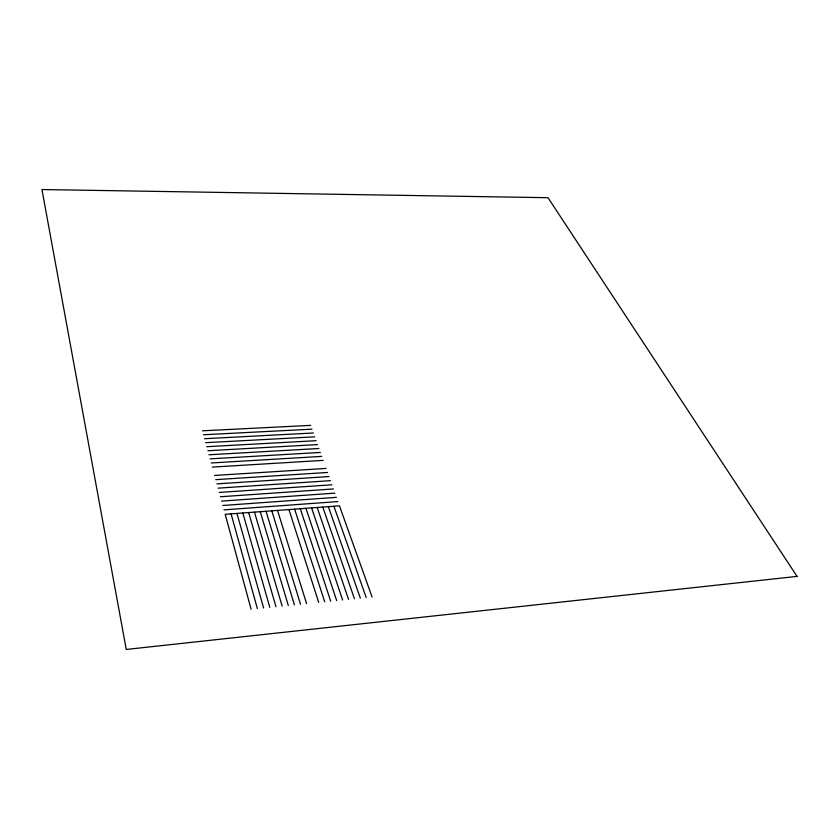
<?xml version="1.0" encoding="UTF-8"?>
<svg xmlns="http://www.w3.org/2000/svg" width="839" height="839" viewBox="0 0 839 839"><rect width="100%" height="100%" fill="white"/><g stroke="black" fill="none" stroke-linecap="round" stroke-linejoin="round"><path stroke-width="1.26" d="M222.796 505.477L336.408 497.338M223.992 509.871L337.918 501.575M221.601 501.103L334.897 493.133M220.416 496.751L333.398 488.948M218.067 488.151L330.43 480.663M219.231 492.441L331.908 484.795M216.902 483.883L328.961 476.552M214.595 475.44L326.056 468.424M215.749 479.646L327.504 472.472M212.319 467.103L323.172 460.38M210.075 458.86L320.33 452.441M211.187 462.971L321.746 456.395M208.953 454.78L318.925 448.498M206.751 446.694L316.135 440.695M207.852 450.732L317.52 444.586M205.66 442.688L314.751 436.836M203.489 434.749L312.003 429.169M204.569 438.713L313.367 432.987M202.419 430.816L310.64 425.373M372.076 597.001L339.449 505.833L225.198 514.297L251.123 609.271M333.912 506.253L366.224 597.599M328.353 506.662L360.351 598.197M322.774 507.071L354.457 598.794M317.184 507.49L348.552 599.392M311.573 507.899L342.616 599.99M305.952 508.319L336.67 600.598M300.299 508.738L330.692 601.196M294.636 509.158L324.703 601.804M288.952 509.577L318.684 602.423M277.531 510.427L306.592 603.65M271.794 510.846L300.519 604.258M266.036 511.276L294.416 604.877M260.258 511.706L288.301 605.506M254.469 512.136L282.156 606.125M248.648 512.566L275.989 606.754M242.817 512.996L269.812 607.373M236.965 513.426L263.603 608.002M231.092 513.867L257.374 608.642M797.05 576.383L126.259 649.459L41.95 189.541L548.003 197.7L797.05 576.383"/></g></svg>
